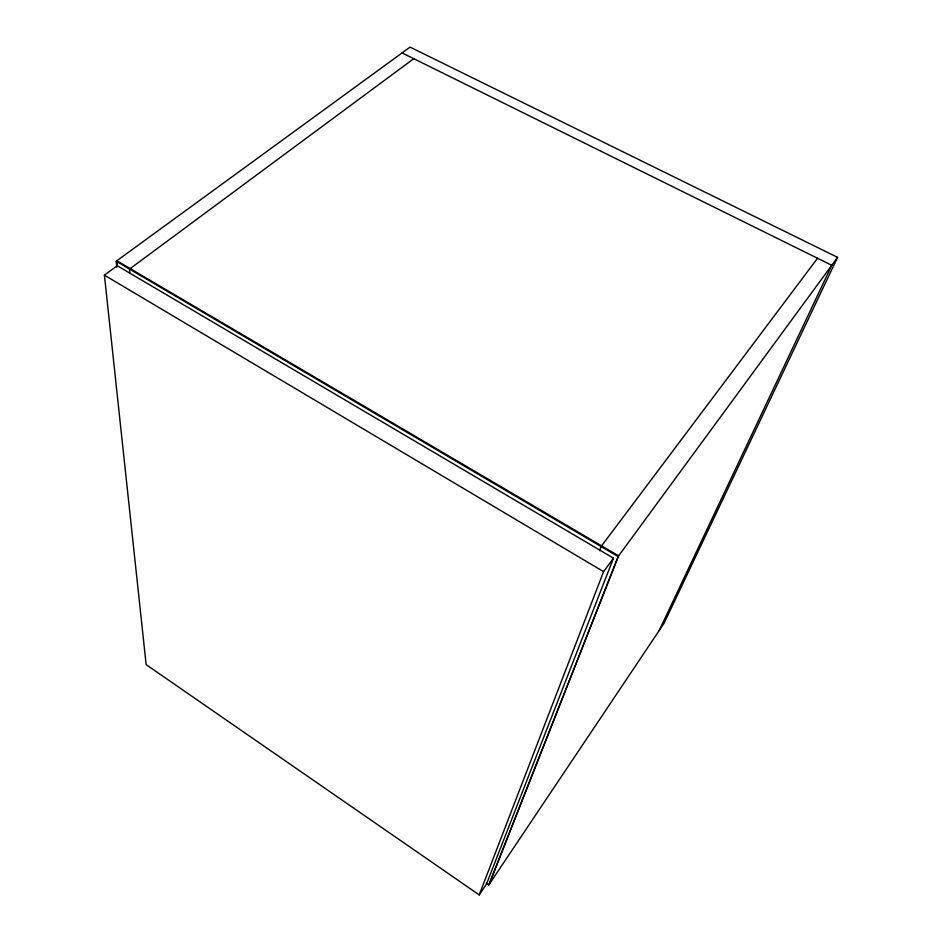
<?xml version="1.0" encoding="UTF-8"?>
<svg xmlns="http://www.w3.org/2000/svg" width="942" height="942" viewBox="0 0 942 942"><rect width="100%" height="100%" fill="white"/><g stroke="black" fill="none" stroke-linecap="round" stroke-linejoin="round"><path stroke-width="1.41" d="M599.536 550.67L601.078 546.537L817.55 258.249M479.207 894.9L603.575 571.641L613.477 558.194L117.267 265.738L104.409 275.158L146.151 664.64L479.207 894.9L486.531 883.985L613.477 558.194M486.366 883.266L488.792 884.938L618.105 556.545L837.591 257.354L410.053 47.1L116.196 261.252L116.761 267.116M489.181 884.361L618.611 555.851L116.867 260.769M659.153 630.598L831.774 265.291L402.081 52.917M837.591 257.354L664.145 623.133L488.792 884.938M413.75 58.687L129.501 269.094L129.878 273.474M116.196 261.252L618.105 556.545M104.409 275.158L603.575 571.641M117.008 262.229L117.279 265.161"/></g></svg>
